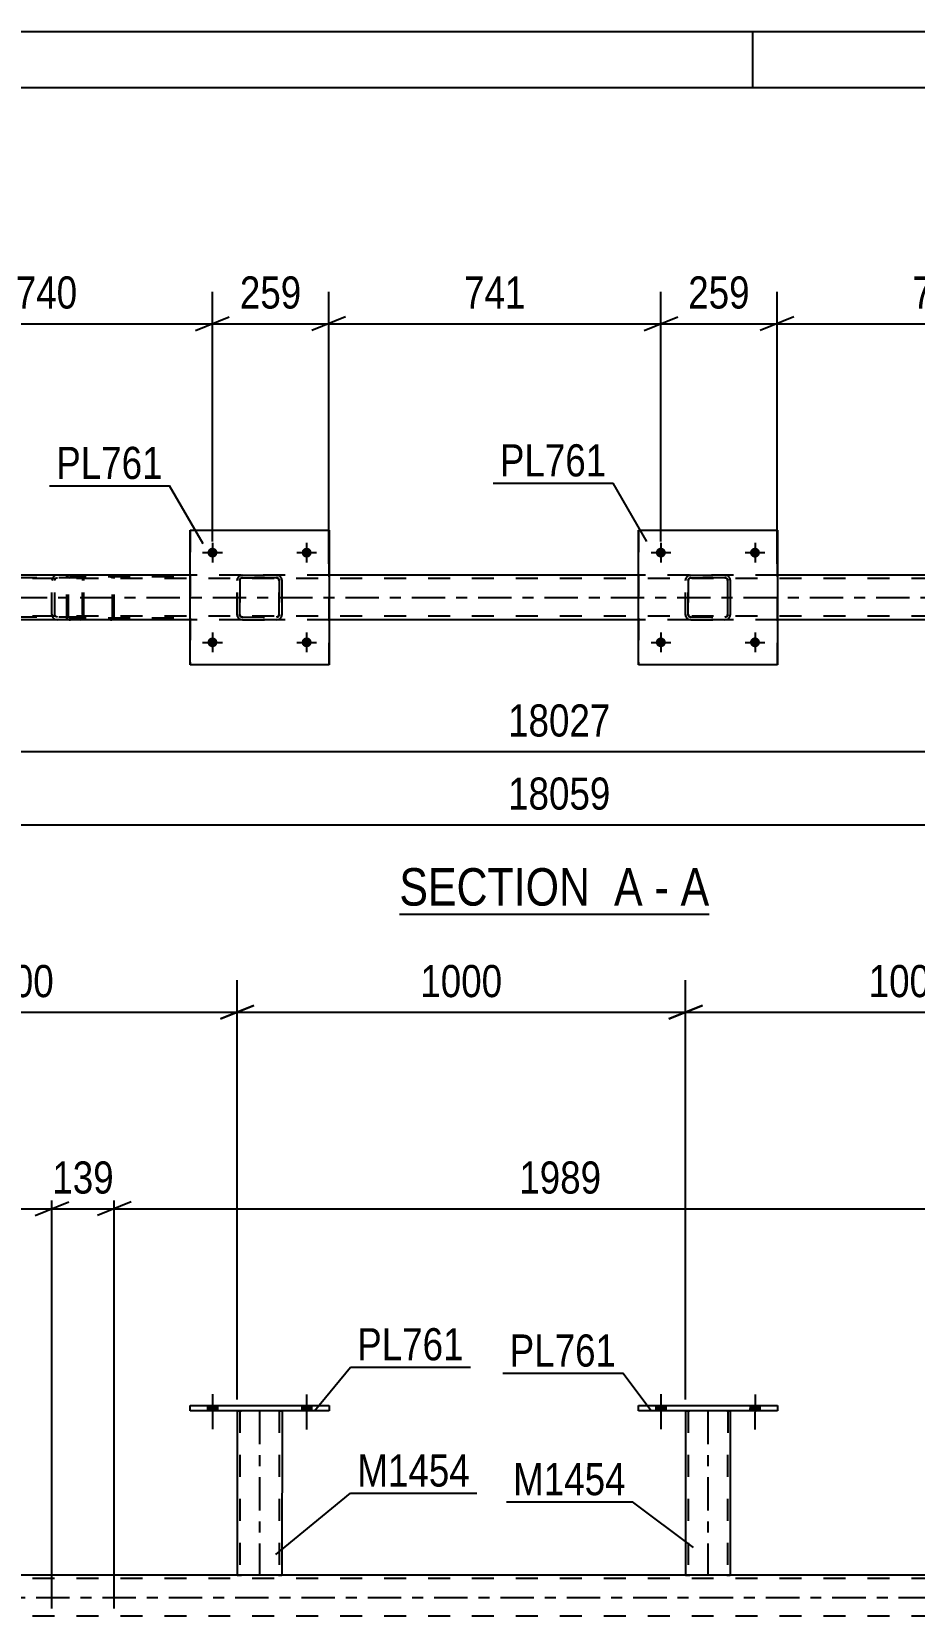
# Model space of a CAD drawing. Header units: millimetres. Extents: x 0 to 841, y 0 to 594.
# Drawn here: x 356.7 to 435.4, y 452.7 to 594 of the extents above; entities that cross this region are included whole.
import ezdxf

# ---------------------------------------------------------------- set-up
doc = ezdxf.new("R2010")
doc.units = ezdxf.units.MM
doc.linetypes.add('DXK_LINE_DOT2', pattern=[3.9198, 1.9599, -1.9599])
doc.linetypes.add('DXK_LINE_DOT3', pattern=[5.9187, 2.979, -0.9799, 0.9799, -0.9799])
doc.styles.add('Arial Narrow', font='ARIALN.TTF', dxfattribs={"height": 0.2})

# ---------------------------------------------------------------- blocks, each defined once
blk = doc.blocks.new('Unknown-814761001-1137')
at = {"color": 5, "linetype": 'Continuous'}
for p, q in [((841, 594), (0, 594)), ((421, 589), (421, 594)), ((836, 589), (5, 589))]:
    blk.add_line(p, q, dxfattribs=at)
blk = doc.blocks.new('Unknown-814761001-11 - 1274')
at = {"color": 6, "linetype": 'Continuous'}
blk.add_line((389.46, 515.31), (417.1, 515.31), dxfattribs=at)
at = {"color": 0, "linetype": 'Continuous'}
for points in [[(407.56, 516.06), (407.56, 519.56), (389.46, 519.56), (389.46, 516.06)], [(411.17, 516.06), (411.17, 519.56), (408.61, 519.56), (408.61, 516.06)], [(413.5, 516.06), (413.5, 519.56), (412.22, 519.56), (412.22, 516.06)], [(417.1, 516.06), (417.1, 519.56), (414.55, 519.56), (414.55, 516.06)]]:
    blk.add_wipeout(points, dxfattribs=at)
at = {"color": 7, "linetype": 'Continuous', "style": 'Arial Narrow'}
for s, p in [('SECTION ', (389.46, 516.06)), ('A', (408.61, 516.06)), ('A', (414.55, 516.06)), ('-', (412.22, 516.06))]:
    blk.add_text(s, height=3.34, dxfattribs=at).set_placement(p)
blk = doc.blocks.new('Part-814761001-1306 - 1274')
at = {"color": 2, "linetype": 'Continuous'}
for p, q in [((370.79, 545.54), (343.19, 545.54)), ((410.79, 545.54), (383.19, 545.54)), ((450.79, 545.54), (423.19, 545.54)), ((370.79, 541.54), (343.19, 541.54)), ((410.79, 541.54), (383.19, 541.54)), ((450.79, 541.54), (423.19, 541.54))]:
    blk.add_line(p, q, dxfattribs=at)
at = {"color": 7, "linetype": 'DXK_LINE_DOT2'}
for p, q in [((383.19, 545.54), (370.79, 545.54)), ((423.19, 545.54), (410.79, 545.54)), ((758.52, 545.22), (82.79, 545.22)), ((758.52, 541.86), (82.79, 541.86)), ((383.19, 541.54), (370.79, 541.54)), ((423.19, 541.54), (410.79, 541.54))]:
    blk.add_line(p, q, dxfattribs=at)
at = {"color": 7, "linetype": 'DXK_LINE_DOT3'}
blk.add_line((82.79, 543.54), (758.52, 543.54), dxfattribs=at)
blk = doc.blocks.new('Part-814761001-1372 - 1274')
at = {"color": 7, "linetype": 'DXK_LINE_DOT2'}
for p, q in [((360.12, 545.54), (359.99, 545.51)), ((369.35, 545.54), (360.12, 545.54)), ((363.82, 545.51), (363.69, 545.54)), ((359.8, 545.34), (359.78, 545.22)), ((359.78, 541.86), (359.78, 545.22)), ((359.95, 545.22), (359.96, 545.28)), ((359.95, 541.86), (359.95, 545.22)), ((359.96, 545.28), (360, 545.33)), ((360, 545.33), (360.05, 545.37)), ((360.05, 545.37), (360.12, 545.38)), ((369.35, 545.38), (360.12, 545.38)), ((363.69, 545.38), (363.76, 545.37)), ((363.76, 545.37), (363.78, 545.35)), ((363.78, 545.35), (363.81, 545.33)), ((363.81, 545.33), (363.85, 545.28)), ((363.85, 545.28), (363.86, 545.22)), ((363.86, 541.86), (363.86, 545.22)), ((364.03, 545.22), (364.01, 545.34)), ((364.03, 541.86), (364.03, 545.22)), ((359.78, 541.86), (359.8, 541.74)), ((359.96, 541.8), (359.95, 541.86)), ((360, 541.74), (359.96, 541.8)), ((359.99, 541.56), (360.12, 541.54)), ((360, 541.74), (360.03, 541.73)), ((360.03, 541.73), (360.05, 541.71)), ((360.05, 541.71), (360.12, 541.7)), ((369.35, 541.7), (360.12, 541.7)), ((369.35, 541.54), (360.12, 541.54)), ((363.76, 541.71), (363.69, 541.7)), ((363.69, 541.54), (363.82, 541.56)), ((363.81, 541.74), (363.76, 541.71)), ((363.85, 541.8), (363.81, 541.74)), ((363.86, 541.86), (363.85, 541.8)), ((364.01, 541.74), (364.03, 541.86))]:
    blk.add_line(p, q, dxfattribs=at)
for centre, start, end in [((360.1, 545.2), 110.7583, 155.68), ((363.71, 545.2), 24.32, 69.2417), ((360.1, 541.87), 204.32, 249.2417), ((363.71, 541.87), 290.7583, 335.68)]:
    blk.add_arc(centre, 0.331, start, end, dxfattribs=at)
blk = doc.blocks.new('Bolt-814761001-1440 - 1274')
at = {"linetype": 'Continuous'}
for points in [[(412.35, 547.54), (412.35, 547.63), (412.38, 547.72), (412.43, 547.8), (412.49, 547.86), (412.57, 547.92), (412.65, 547.96), (412.74, 547.98), (412.83, 547.98), (412.92, 547.96), (413.01, 547.92), (413.08, 547.86), (413.14, 547.8), (413.19, 547.72), (413.22, 547.63), (413.23, 547.54), (413.22, 547.45), (413.19, 547.36), (413.14, 547.28), (413.08, 547.21), (413.01, 547.16), (412.92, 547.12), (412.83, 547.1), (412.74, 547.1), (412.65, 547.12), (412.57, 547.16), (412.49, 547.21), (412.43, 547.28), (412.38, 547.36), (412.35, 547.45)], [(420.75, 547.54), (420.75, 547.63), (420.78, 547.72), (420.83, 547.8), (420.89, 547.86), (420.97, 547.92), (421.05, 547.96), (421.14, 547.98), (421.23, 547.98), (421.32, 547.96), (421.41, 547.92), (421.48, 547.86), (421.54, 547.8), (421.59, 547.72), (421.62, 547.63), (421.63, 547.54), (421.62, 547.45), (421.59, 547.36), (421.54, 547.28), (421.48, 547.21), (421.41, 547.16), (421.32, 547.12), (421.23, 547.1), (421.14, 547.1), (421.05, 547.12), (420.97, 547.16), (420.89, 547.21), (420.83, 547.28), (420.78, 547.36), (420.75, 547.45)]]:
    blk.add_hatch(color=1, dxfattribs=at).paths.add_polyline_path(points)
at = {"color": 1, "linetype": 'Continuous'}
for p, q in [((412.79, 548.42), (412.79, 546.66)), ((421.19, 548.42), (421.19, 546.66)), ((411.91, 547.54), (413.67, 547.54)), ((420.31, 547.54), (422.07, 547.54))]:
    blk.add_line(p, q, dxfattribs=at)
blk = doc.blocks.new('Part-814761001-1378 - 1274')
at = {"color": 7, "linetype": 'DXK_LINE_DOT2'}
for p, q in [((361.05, 545.54), (354.12, 545.54)), ((358.96, 545.54), (358.77, 545.5)), ((359.78, 545.3), (359.78, 545.54)), ((361.16, 545.5), (361.05, 545.54)), ((361.05, 545.3), (354.12, 545.3)), ((358.48, 545.14), (358.46, 545.06)), ((358.46, 542.02), (358.46, 545.06)), ((358.5, 545.24), (358.48, 545.14)), ((358.71, 545.06), (358.73, 545.15)), ((358.71, 542.02), (358.71, 545.06)), ((358.73, 545.15), (358.78, 545.23)), ((358.78, 545.23), (358.87, 545.28)), ((358.87, 545.28), (358.96, 545.3)), ((361.05, 545.3), (361.11, 545.28)), ((361.11, 545.28), (361.15, 545.23)), ((361.15, 545.23), (361.18, 545.15)), ((361.24, 545.4), (361.16, 545.5)), ((361.18, 545.15), (361.19, 545.06)), ((361.19, 542.02), (361.19, 545.06)), ((361.3, 545.24), (361.24, 545.4)), ((361.32, 545.06), (361.3, 545.24)), ((361.32, 542.02), (361.32, 545.06)), ((361.05, 541.78), (354.12, 541.78)), ((361.05, 541.54), (354.12, 541.54)), ((358.46, 542.02), (358.48, 541.93)), ((358.48, 541.93), (358.5, 541.83)), ((358.73, 541.93), (358.71, 542.02)), ((358.78, 541.85), (358.73, 541.93)), ((358.77, 541.57), (358.96, 541.54)), ((358.87, 541.8), (358.78, 541.85)), ((358.96, 541.78), (358.87, 541.8)), ((359.78, 541.54), (359.78, 541.78)), ((361.11, 541.8), (361.05, 541.78)), ((361.05, 541.54), (361.16, 541.57)), ((361.15, 541.85), (361.11, 541.8)), ((361.18, 541.93), (361.15, 541.85)), ((361.16, 541.57), (361.24, 541.68)), ((361.19, 542.02), (361.18, 541.93)), ((361.24, 541.68), (361.26, 541.71)), ((361.26, 541.71), (361.3, 541.83)), ((361.3, 541.83), (361.32, 542.02))]:
    blk.add_line(p, q, dxfattribs=at)
for centre, start, end in [((358.95, 545.04), 111.1941, 156.1506), ((358.95, 542.03), 203.8494, 248.8059)]:
    blk.add_arc(centre, 0.492, start, end, dxfattribs=at)
blk = doc.blocks.new('Bolt-814761001-1449 - 1274')
at = {"linetype": 'Continuous'}
for points in [[(372.35, 539.54), (372.36, 539.63), (372.38, 539.72), (372.43, 539.8), (372.49, 539.86), (372.57, 539.92), (372.65, 539.96), (372.74, 539.98), (372.83, 539.98), (372.92, 539.96), (373.01, 539.92), (373.08, 539.86), (373.14, 539.8), (373.19, 539.72), (373.22, 539.63), (373.23, 539.54), (373.22, 539.45), (373.19, 539.36), (373.14, 539.28), (373.08, 539.21), (373.01, 539.16), (372.92, 539.12), (372.83, 539.1), (372.74, 539.1), (372.65, 539.12), (372.57, 539.16), (372.49, 539.21), (372.43, 539.28), (372.38, 539.36), (372.36, 539.45)], [(380.75, 539.54), (380.76, 539.63), (380.78, 539.72), (380.83, 539.8), (380.89, 539.86), (380.97, 539.92), (381.05, 539.96), (381.14, 539.98), (381.23, 539.98), (381.32, 539.96), (381.41, 539.92), (381.48, 539.86), (381.54, 539.8), (381.59, 539.72), (381.62, 539.63), (381.63, 539.54), (381.62, 539.45), (381.59, 539.36), (381.54, 539.28), (381.48, 539.21), (381.41, 539.16), (381.32, 539.12), (381.23, 539.1), (381.14, 539.1), (381.05, 539.12), (380.97, 539.16), (380.89, 539.21), (380.83, 539.28), (380.78, 539.36), (380.76, 539.45)]]:
    blk.add_hatch(color=1, dxfattribs=at).paths.add_polyline_path(points)
at = {"color": 1, "linetype": 'Continuous'}
for p, q in [((372.79, 540.42), (372.79, 538.66)), ((381.19, 540.42), (381.19, 538.66)), ((371.91, 539.54), (373.67, 539.54)), ((380.31, 539.54), (382.07, 539.54))]:
    blk.add_line(p, q, dxfattribs=at)
blk = doc.blocks.new('Bolt-814761001-1450 - 1274')
at = {"linetype": 'Continuous'}
for points in [[(372.35, 547.54), (372.36, 547.63), (372.38, 547.72), (372.43, 547.8), (372.49, 547.86), (372.57, 547.92), (372.65, 547.96), (372.74, 547.98), (372.83, 547.98), (372.92, 547.96), (373.01, 547.92), (373.08, 547.86), (373.14, 547.8), (373.19, 547.72), (373.22, 547.63), (373.23, 547.54), (373.22, 547.45), (373.19, 547.36), (373.14, 547.28), (373.08, 547.21), (373.01, 547.16), (372.92, 547.12), (372.83, 547.1), (372.74, 547.1), (372.65, 547.12), (372.57, 547.16), (372.49, 547.21), (372.43, 547.28), (372.38, 547.36), (372.36, 547.45)], [(380.75, 547.54), (380.76, 547.63), (380.78, 547.72), (380.83, 547.8), (380.89, 547.86), (380.97, 547.92), (381.05, 547.96), (381.14, 547.98), (381.23, 547.98), (381.32, 547.96), (381.41, 547.92), (381.48, 547.86), (381.54, 547.8), (381.59, 547.72), (381.62, 547.63), (381.63, 547.54), (381.62, 547.45), (381.59, 547.36), (381.54, 547.28), (381.48, 547.21), (381.41, 547.16), (381.32, 547.12), (381.23, 547.1), (381.14, 547.1), (381.05, 547.12), (380.97, 547.16), (380.89, 547.21), (380.83, 547.28), (380.78, 547.36), (380.76, 547.45)]]:
    blk.add_hatch(color=1, dxfattribs=at).paths.add_polyline_path(points)
at = {"color": 1, "linetype": 'Continuous'}
for p, q in [((372.79, 548.42), (372.79, 546.66)), ((381.19, 548.42), (381.19, 546.66)), ((371.91, 547.54), (373.67, 547.54)), ((380.31, 547.54), (382.07, 547.54))]:
    blk.add_line(p, q, dxfattribs=at)
blk = doc.blocks.new('Bolt-814761001-1451 - 1274')
at = {"linetype": 'Continuous'}
for points in [[(412.35, 539.54), (412.35, 539.63), (412.38, 539.72), (412.43, 539.8), (412.49, 539.86), (412.57, 539.92), (412.65, 539.96), (412.74, 539.98), (412.83, 539.98), (412.92, 539.96), (413.01, 539.92), (413.08, 539.86), (413.14, 539.8), (413.19, 539.72), (413.22, 539.63), (413.23, 539.54), (413.22, 539.45), (413.19, 539.36), (413.14, 539.28), (413.08, 539.21), (413.01, 539.16), (412.92, 539.12), (412.83, 539.1), (412.74, 539.1), (412.65, 539.12), (412.57, 539.16), (412.49, 539.21), (412.43, 539.28), (412.38, 539.36), (412.35, 539.45)], [(420.75, 539.54), (420.75, 539.63), (420.78, 539.72), (420.83, 539.8), (420.89, 539.86), (420.97, 539.92), (421.05, 539.96), (421.14, 539.98), (421.23, 539.98), (421.32, 539.96), (421.41, 539.92), (421.48, 539.86), (421.54, 539.8), (421.59, 539.72), (421.62, 539.63), (421.63, 539.54), (421.62, 539.45), (421.59, 539.36), (421.54, 539.28), (421.48, 539.21), (421.41, 539.16), (421.32, 539.12), (421.23, 539.1), (421.14, 539.1), (421.05, 539.12), (420.97, 539.16), (420.89, 539.21), (420.83, 539.28), (420.78, 539.36), (420.75, 539.45)]]:
    blk.add_hatch(color=1, dxfattribs=at).paths.add_polyline_path(points)
at = {"color": 1, "linetype": 'Continuous'}
for p, q in [((412.79, 540.42), (412.79, 538.66)), ((421.19, 540.42), (421.19, 538.66)), ((411.91, 539.54), (413.67, 539.54)), ((420.31, 539.54), (422.07, 539.54))]:
    blk.add_line(p, q, dxfattribs=at)
blk = doc.blocks.new('Part-814761001-1502 - 1274')
at = {"color": 2, "linetype": 'Continuous'}
for p, q in [((410.79, 537.54), (410.79, 549.54)), ((410.79, 549.54), (410.79, 549.54)), ((410.79, 549.54), (423.19, 549.54)), ((423.19, 549.54), (423.19, 537.54)), ((410.79, 537.54), (410.79, 537.54)), ((423.19, 537.54), (410.79, 537.54))]:
    blk.add_line(p, q, dxfattribs=at)
at = {"color": 7, "linetype": 'DXK_LINE_DOT2'}
for p, q in [((410.79, 549.54), (410.79, 537.54)), ((410.79, 549.54), (410.79, 549.54)), ((423.18, 537.54), (423.18, 549.54)), ((410.79, 537.54), (410.79, 537.54))]:
    blk.add_line(p, q, dxfattribs=at)
blk = doc.blocks.new('Part-814761001-1503 - 1274')
at = {"color": 7, "linetype": 'DXK_LINE_DOT2'}
for p, q in [((415.28, 545.5), (415.46, 545.54)), ((415.47, 545.54), (415.28, 545.5)), ((415.47, 545.54), (415.46, 545.54)), ((415.46, 545.54), (418.5, 545.54)), ((415.47, 545.54), (418.51, 545.54)), ((418.5, 545.54), (418.51, 545.54)), ((418.5, 545.54), (418.68, 545.5)), ((418.69, 545.5), (418.51, 545.54)), ((414.98, 545.06), (415.02, 545.24)), ((414.98, 545.06), (414.99, 545.06)), ((414.98, 542.02), (414.98, 545.06)), ((415.02, 545.24), (414.99, 545.06)), ((414.99, 542.02), (414.99, 545.06)), ((415.24, 545.15), (415.22, 545.06)), ((415.23, 545.06), (415.22, 545.06)), ((415.22, 545.06), (415.22, 542.02)), ((415.23, 545.06), (415.24, 545.15)), ((415.23, 542.02), (415.23, 545.06)), ((415.24, 545.15), (415.3, 545.23)), ((415.29, 545.23), (415.24, 545.15)), ((415.37, 545.28), (415.29, 545.23)), ((415.3, 545.23), (415.37, 545.28)), ((415.37, 545.28), (415.47, 545.3)), ((415.46, 545.3), (415.37, 545.28)), ((415.46, 545.3), (415.47, 545.3)), ((418.5, 545.3), (415.46, 545.3)), ((415.47, 545.3), (418.51, 545.3)), ((418.51, 545.3), (418.5, 545.3)), ((418.59, 545.28), (418.5, 545.3)), ((418.51, 545.3), (418.6, 545.28)), ((418.59, 545.28), (418.6, 545.28)), ((418.67, 545.23), (418.59, 545.28)), ((418.6, 545.28), (418.67, 545.23)), ((418.67, 545.23), (418.73, 545.15)), ((418.72, 545.15), (418.67, 545.23)), ((418.74, 545.06), (418.72, 545.15)), ((418.73, 545.15), (418.75, 545.06)), ((418.75, 545.06), (418.74, 545.06)), ((418.74, 545.06), (418.74, 542.02)), ((418.75, 542.02), (418.75, 545.06)), ((418.94, 545.24), (418.98, 545.06)), ((418.99, 545.06), (418.95, 545.24)), ((418.99, 545.06), (418.98, 545.06)), ((418.98, 545.06), (418.98, 542.02)), ((418.99, 542.02), (418.99, 545.06)), ((414.99, 542.02), (414.98, 542.02)), ((415.02, 541.83), (414.98, 542.02)), ((414.99, 542.02), (415.02, 541.83)), ((415.22, 542.02), (415.23, 542.02)), ((415.22, 542.02), (415.24, 541.93)), ((415.24, 541.93), (415.23, 542.02)), ((415.3, 541.85), (415.24, 541.93)), ((415.24, 541.93), (415.29, 541.85)), ((415.28, 541.57), (415.28, 541.57)), ((415.46, 541.54), (415.28, 541.57)), ((415.28, 541.57), (415.47, 541.54)), ((415.29, 541.85), (415.37, 541.8)), ((415.37, 541.8), (415.3, 541.85)), ((415.47, 541.78), (415.37, 541.8)), ((415.37, 541.8), (415.46, 541.78)), ((415.47, 541.78), (415.46, 541.78)), ((415.46, 541.78), (418.5, 541.78)), ((415.47, 541.54), (415.46, 541.54)), ((415.46, 541.54), (418.5, 541.54)), ((415.47, 541.78), (418.51, 541.78)), ((415.47, 541.54), (418.51, 541.54)), ((418.5, 541.78), (418.59, 541.8)), ((418.5, 541.78), (418.51, 541.78)), ((418.68, 541.57), (418.5, 541.54)), ((418.5, 541.54), (418.51, 541.54)), ((418.6, 541.8), (418.51, 541.78)), ((418.51, 541.54), (418.69, 541.57)), ((418.59, 541.8), (418.67, 541.85)), ((418.67, 541.85), (418.6, 541.8)), ((418.73, 541.93), (418.67, 541.85)), ((418.67, 541.85), (418.72, 541.93)), ((418.72, 541.93), (418.74, 542.02)), ((418.75, 542.02), (418.73, 541.93)), ((418.74, 542.02), (418.75, 542.02)), ((418.98, 542.02), (418.94, 541.83)), ((418.95, 541.83), (418.99, 542.02)), ((418.98, 542.02), (418.99, 542.02))]:
    blk.add_line(p, q, dxfattribs=at)
at = {"color": 7, "linetype": 'DXK_LINE_DOT3'}
blk.add_line((416.99, 543.54), (416.98, 543.54), dxfattribs=at)
at = {"color": 7, "linetype": 'DXK_LINE_DOT2'}
for centre, start, end in [((415.46, 545.06), 112.5, 157.5), ((415.47, 545.06), 112.5, 157.5), ((418.5, 545.06), 22.5, 67.5), ((418.51, 545.06), 22.5, 67.5), ((415.46, 542.02), 202.5, 247.5), ((415.47, 542.02), 202.5, 247.5), ((418.5, 542.02), 292.5, 337.5), ((418.51, 542.02), 292.5, 337.5)]:
    blk.add_arc(centre, 0.48, start, end, dxfattribs=at)
blk = doc.blocks.new('Part-814761001-1508 - 1274')
at = {"color": 2, "linetype": 'Continuous'}
for p, q in [((370.79, 537.54), (370.79, 549.54)), ((370.79, 549.54), (370.79, 549.54)), ((370.79, 549.54), (383.19, 549.54)), ((383.19, 549.54), (383.19, 537.54)), ((370.79, 537.54), (370.79, 537.54)), ((383.19, 537.54), (370.79, 537.54))]:
    blk.add_line(p, q, dxfattribs=at)
at = {"color": 7, "linetype": 'DXK_LINE_DOT2'}
for p, q in [((370.79, 549.54), (370.79, 537.54)), ((370.79, 549.54), (370.79, 549.54)), ((383.19, 537.54), (383.19, 549.54)), ((370.79, 537.54), (370.79, 537.54))]:
    blk.add_line(p, q, dxfattribs=at)
blk = doc.blocks.new('Part-814761001-1509 - 1274')
at = {"color": 7, "linetype": 'DXK_LINE_DOT2'}
for p, q in [((375.28, 545.5), (375.46, 545.54)), ((375.47, 545.54), (375.28, 545.5)), ((375.47, 545.54), (375.46, 545.54)), ((375.46, 545.54), (378.5, 545.54)), ((375.47, 545.54), (378.51, 545.54)), ((378.5, 545.54), (378.51, 545.54)), ((378.5, 545.54), (378.68, 545.5)), ((378.69, 545.5), (378.51, 545.54)), ((374.98, 545.06), (375.02, 545.24)), ((374.98, 545.06), (374.99, 545.06)), ((374.98, 542.02), (374.98, 545.06)), ((375.02, 545.24), (374.99, 545.06)), ((374.99, 542.02), (374.99, 545.06)), ((375.24, 545.15), (375.22, 545.06)), ((375.23, 545.06), (375.22, 545.06)), ((375.22, 545.06), (375.22, 542.02)), ((375.23, 545.06), (375.24, 545.15)), ((375.23, 542.02), (375.23, 545.06)), ((375.24, 545.15), (375.3, 545.23)), ((375.29, 545.23), (375.24, 545.15)), ((375.37, 545.28), (375.29, 545.23)), ((375.3, 545.23), (375.37, 545.28)), ((375.37, 545.28), (375.47, 545.3)), ((375.46, 545.3), (375.37, 545.28)), ((375.46, 545.3), (375.47, 545.3)), ((378.5, 545.3), (375.46, 545.3)), ((375.47, 545.3), (378.51, 545.3)), ((378.51, 545.3), (378.5, 545.3)), ((378.59, 545.28), (378.5, 545.3)), ((378.51, 545.3), (378.6, 545.28)), ((378.59, 545.28), (378.6, 545.28)), ((378.67, 545.23), (378.59, 545.28)), ((378.6, 545.28), (378.67, 545.23)), ((378.67, 545.23), (378.73, 545.15)), ((378.72, 545.15), (378.67, 545.23)), ((378.74, 545.06), (378.72, 545.15)), ((378.73, 545.15), (378.75, 545.06)), ((378.75, 545.06), (378.74, 545.06)), ((378.74, 545.06), (378.74, 542.02)), ((378.75, 542.02), (378.75, 545.06)), ((378.94, 545.24), (378.98, 545.06)), ((378.99, 545.06), (378.95, 545.24)), ((378.99, 545.06), (378.98, 545.06)), ((378.98, 545.06), (378.98, 542.02)), ((378.99, 542.02), (378.99, 545.06)), ((374.99, 542.02), (374.98, 542.02)), ((375.02, 541.83), (374.98, 542.02)), ((374.99, 542.02), (375.02, 541.83)), ((375.22, 542.02), (375.23, 542.02)), ((375.22, 542.02), (375.24, 541.93)), ((375.24, 541.93), (375.23, 542.02)), ((375.3, 541.85), (375.24, 541.93)), ((375.24, 541.93), (375.29, 541.85)), ((375.28, 541.57), (375.28, 541.57)), ((375.46, 541.54), (375.28, 541.57)), ((375.28, 541.57), (375.47, 541.54)), ((375.29, 541.85), (375.37, 541.8)), ((375.37, 541.8), (375.3, 541.85)), ((375.47, 541.78), (375.37, 541.8)), ((375.37, 541.8), (375.46, 541.78)), ((375.47, 541.78), (375.46, 541.78)), ((375.46, 541.78), (378.5, 541.78)), ((375.47, 541.54), (375.46, 541.54)), ((375.46, 541.54), (378.5, 541.54)), ((375.47, 541.78), (378.51, 541.78)), ((375.47, 541.54), (378.51, 541.54)), ((378.5, 541.78), (378.59, 541.8)), ((378.5, 541.78), (378.51, 541.78)), ((378.68, 541.57), (378.5, 541.54)), ((378.5, 541.54), (378.51, 541.54)), ((378.6, 541.8), (378.51, 541.78)), ((378.51, 541.54), (378.69, 541.57)), ((378.59, 541.8), (378.67, 541.85)), ((378.67, 541.85), (378.6, 541.8)), ((378.73, 541.93), (378.67, 541.85)), ((378.67, 541.85), (378.72, 541.93)), ((378.72, 541.93), (378.74, 542.02)), ((378.75, 542.02), (378.73, 541.93)), ((378.74, 542.02), (378.75, 542.02)), ((378.98, 542.02), (378.94, 541.83)), ((378.95, 541.83), (378.99, 542.02)), ((378.98, 542.02), (378.99, 542.02))]:
    blk.add_line(p, q, dxfattribs=at)
at = {"color": 7, "linetype": 'DXK_LINE_DOT3'}
blk.add_line((376.99, 543.54), (376.98, 543.54), dxfattribs=at)
at = {"color": 7, "linetype": 'DXK_LINE_DOT2'}
for centre, start, end in [((375.46, 545.06), 112.5, 157.5), ((375.47, 545.06), 112.5, 157.5), ((378.5, 545.06), 22.5, 67.5), ((378.51, 545.06), 22.5, 67.5), ((375.46, 542.02), 202.5, 247.5), ((375.47, 542.02), 202.5, 247.5), ((378.5, 542.02), 292.5, 337.5), ((378.51, 542.02), 292.5, 337.5)]:
    blk.add_arc(centre, 0.48, start, end, dxfattribs=at)
blk = doc.blocks.new('Bolt-814761001-3123 - 3038')
at = {"linetype": 'Continuous'}
for points in [[(412.34, 471), (413.22, 471), (413.23, 471.48), (412.35, 471.48)], [(420.74, 470.99), (421.62, 470.99), (421.63, 471.47), (420.75, 471.47)]]:
    blk.add_hatch(color=1, dxfattribs=at).paths.add_polyline_path(points)
at = {"color": 1, "linetype": 'Continuous'}
for p, q in [((412.79, 472.48), (412.78, 469.36)), ((421.19, 472.47), (421.18, 469.35)), ((412.35, 471.48), (412.34, 471)), ((413.23, 471.48), (413.22, 471)), ((420.75, 471.47), (420.74, 470.99)), ((421.63, 471.47), (421.62, 470.99))]:
    blk.add_line(p, q, dxfattribs=at)
blk = doc.blocks.new('Bolt-814761001-3044 - 3038')
at = {"linetype": 'Continuous'}
for points in [[(372.35, 471), (373.23, 471), (373.23, 471.48), (372.35, 471.48)], [(380.75, 470.99), (381.63, 470.99), (381.63, 471.47), (380.75, 471.47)]]:
    blk.add_hatch(color=1, dxfattribs=at).paths.add_polyline_path(points)
at = {"color": 1, "linetype": 'Continuous'}
for p, q in [((372.79, 472.48), (372.78, 469.36)), ((381.19, 472.47), (381.18, 469.35)), ((372.35, 471.48), (372.35, 471)), ((373.23, 471.48), (373.23, 471)), ((380.75, 471.47), (380.75, 470.99)), ((381.63, 471.47), (381.63, 470.99))]:
    blk.add_line(p, q, dxfattribs=at)
blk = doc.blocks.new('Bolt-814761001-3128 - 3038')
at = {"linetype": 'Continuous'}
for points in [[(372.35, 471), (373.23, 471), (373.23, 471.48), (372.35, 471.48)], [(380.75, 470.99), (381.63, 470.99), (381.63, 471.47), (380.75, 471.47)]]:
    blk.add_hatch(color=1, dxfattribs=at).paths.add_polyline_path(points)
at = {"color": 1, "linetype": 'Continuous'}
for p, q in [((372.79, 472.48), (372.78, 469.36)), ((381.19, 472.47), (381.18, 469.35)), ((372.35, 471.48), (372.35, 471)), ((373.23, 471.48), (373.23, 471)), ((380.75, 471.47), (380.75, 470.99)), ((381.63, 471.47), (381.63, 470.99))]:
    blk.add_line(p, q, dxfattribs=at)
blk = doc.blocks.new('Bolt-814761001-3124 - 3038')
at = {"linetype": 'Continuous'}
for points in [[(412.34, 471), (413.22, 471), (413.23, 471.48), (412.35, 471.48)], [(420.74, 470.99), (421.62, 470.99), (421.63, 471.47), (420.75, 471.47)]]:
    blk.add_hatch(color=1, dxfattribs=at).paths.add_polyline_path(points)
at = {"color": 1, "linetype": 'Continuous'}
for p, q in [((412.79, 472.48), (412.78, 469.36)), ((421.19, 472.47), (421.18, 469.35)), ((412.35, 471.48), (412.34, 471)), ((413.23, 471.48), (413.22, 471)), ((420.75, 471.47), (420.74, 470.99)), ((421.63, 471.47), (421.62, 470.99))]:
    blk.add_line(p, q, dxfattribs=at)
blk = doc.blocks.new('Part-814761001-3207 - 3038')
at = {"color": 7, "linetype": 'DXK_LINE_DOT2'}
for p, q in [((758.52, 456.04), (37.45, 456.04)), ((378.98, 456.36), (374.98, 456.36)), ((418.98, 456.36), (414.98, 456.36)), ((758.52, 452.68), (37.45, 452.68))]:
    blk.add_line(p, q, dxfattribs=at)
at = {"color": 2, "linetype": 'Continuous'}
for p, q in [((374.98, 456.36), (338.98, 456.36)), ((414.98, 456.36), (378.98, 456.36)), ((454.98, 456.36), (418.98, 456.36))]:
    blk.add_line(p, q, dxfattribs=at)
at = {"color": 7, "linetype": 'DXK_LINE_DOT3'}
blk.add_line((37.45, 454.36), (758.52, 454.36), dxfattribs=at)
blk = doc.blocks.new('Part-814761001-3410 - 3038')
at = {"color": 2, "linetype": 'Continuous'}
for p, q in [((374.99, 471), (374.98, 456.36)), ((378.99, 471), (378.98, 456.36)), ((375.02, 456.36), (374.98, 456.36)), ((375.12, 456.36), (375.02, 456.36)), ((375.28, 456.36), (375.12, 456.36)), ((378.68, 456.36), (375.28, 456.36)), ((378.84, 456.36), (378.68, 456.36)), ((378.94, 456.36), (378.84, 456.36)), ((378.98, 456.36), (378.94, 456.36))]:
    blk.add_line(p, q, dxfattribs=at)
at = {"color": 7, "linetype": 'DXK_LINE_DOT2'}
for p, q in [((374.99, 471), (374.99, 471)), ((374.99, 471), (374.99, 471)), ((374.99, 471), (374.99, 471)), ((375.02, 471), (374.99, 471)), ((374.99, 471), (375.02, 471)), ((375.13, 471), (375.02, 471)), ((375.02, 471), (375.13, 471)), ((375.28, 471), (375.13, 471)), ((375.13, 471), (375.28, 471)), ((375.23, 471), (375.22, 456.36)), ((375.23, 471), (375.23, 471)), ((375.24, 471), (375.23, 471)), ((375.23, 471), (375.24, 471)), ((375.3, 471), (375.24, 471)), ((375.24, 471), (375.3, 471)), ((378.69, 471), (375.28, 471)), ((378.69, 471), (375.28, 471)), ((378.6, 471), (375.3, 471)), ((375.3, 471), (375.37, 471)), ((378.67, 471), (375.37, 471)), ((378.67, 471), (378.6, 471)), ((378.73, 471), (378.67, 471)), ((378.67, 471), (378.73, 471)), ((378.69, 471), (378.84, 471)), ((378.84, 471), (378.69, 471)), ((378.75, 471), (378.73, 471)), ((378.73, 471), (378.75, 471)), ((378.75, 471), (378.74, 456.36)), ((378.75, 471), (378.75, 471)), ((378.84, 471), (378.95, 471)), ((378.95, 471), (378.84, 471)), ((378.95, 471), (378.99, 471)), ((378.99, 471), (378.95, 471)), ((378.99, 471), (378.99, 471)), ((378.99, 471), (378.99, 471)), ((378.99, 471), (378.99, 471)), ((374.98, 456.36), (375.02, 456.36)), ((375.02, 456.36), (375.12, 456.36)), ((375.12, 456.36), (375.28, 456.36)), ((375.24, 456.36), (375.22, 456.36)), ((375.22, 456.36), (375.24, 456.36)), ((375.29, 456.36), (375.24, 456.36)), ((375.24, 456.36), (375.28, 456.36)), ((378.68, 456.36), (375.28, 456.36)), ((375.28, 456.36), (375.29, 456.36)), ((378.59, 456.36), (375.29, 456.36)), ((375.29, 456.36), (375.37, 456.36)), ((378.67, 456.36), (375.37, 456.36)), ((378.67, 456.36), (378.59, 456.36)), ((378.72, 456.36), (378.67, 456.36)), ((378.67, 456.36), (378.72, 456.36)), ((378.68, 456.36), (378.84, 456.36)), ((378.74, 456.36), (378.72, 456.36)), ((378.72, 456.36), (378.74, 456.36)), ((378.84, 456.36), (378.94, 456.36)), ((378.94, 456.36), (378.98, 456.36))]:
    blk.add_line(p, q, dxfattribs=at)
at = {"color": 7, "linetype": 'DXK_LINE_DOT3'}
blk.add_line((376.99, 471), (376.98, 456.36), dxfattribs=at)
blk = doc.blocks.new('Part-814761001-3415 - 3038')
at = {"color": 2, "linetype": 'Continuous'}
for p, q in [((370.79, 471), (370.79, 471.48)), ((370.79, 471.48), (383.19, 471.47)), ((383.19, 470.99), (370.79, 471)), ((383.19, 471.47), (383.19, 470.99))]:
    blk.add_line(p, q, dxfattribs=at)
blk = doc.blocks.new('Part-814761001-3420 - 3038')
at = {"color": 2, "linetype": 'Continuous'}
for p, q in [((414.98, 471), (414.98, 456.36)), ((418.98, 471), (418.98, 456.36)), ((415.02, 456.36), (414.98, 456.36)), ((415.12, 456.36), (415.02, 456.36)), ((415.28, 456.36), (415.12, 456.36)), ((418.68, 456.36), (415.28, 456.36)), ((418.84, 456.36), (418.68, 456.36)), ((418.94, 456.36), (418.84, 456.36)), ((418.98, 456.36), (418.94, 456.36))]:
    blk.add_line(p, q, dxfattribs=at)
at = {"color": 7, "linetype": 'DXK_LINE_DOT2'}
for p, q in [((414.98, 471), (414.98, 471)), ((414.98, 471), (414.98, 471)), ((414.98, 471), (414.98, 471)), ((415.02, 471), (414.98, 471)), ((414.98, 471), (415.02, 471)), ((415.13, 471), (415.02, 471)), ((415.02, 471), (415.13, 471)), ((415.28, 471), (415.13, 471)), ((415.13, 471), (415.28, 471)), ((415.23, 471), (415.22, 456.36)), ((415.23, 471), (415.23, 471)), ((415.24, 471), (415.23, 471)), ((415.23, 471), (415.24, 471)), ((415.3, 471), (415.24, 471)), ((415.24, 471), (415.3, 471)), ((418.69, 471), (415.28, 471)), ((418.69, 471), (415.28, 471)), ((418.6, 471), (415.3, 471)), ((415.3, 471), (415.37, 471)), ((418.67, 471), (415.37, 471)), ((418.67, 471), (418.6, 471)), ((418.73, 471), (418.67, 471)), ((418.67, 471), (418.73, 471)), ((418.69, 471), (418.84, 471)), ((418.84, 471), (418.69, 471)), ((418.75, 471), (418.73, 471)), ((418.73, 471), (418.75, 471)), ((418.75, 471), (418.74, 456.36)), ((418.75, 471), (418.75, 471)), ((418.84, 471), (418.95, 471)), ((418.95, 471), (418.84, 471)), ((418.95, 471), (418.98, 471)), ((418.98, 471), (418.95, 471)), ((418.98, 471), (418.98, 471)), ((418.98, 471), (418.98, 471)), ((418.98, 471), (418.98, 471)), ((414.98, 456.36), (415.02, 456.36)), ((415.02, 456.36), (415.12, 456.36)), ((415.12, 456.36), (415.28, 456.36)), ((415.24, 456.36), (415.22, 456.36)), ((415.22, 456.36), (415.24, 456.36)), ((415.29, 456.36), (415.24, 456.36)), ((415.24, 456.36), (415.28, 456.36)), ((418.68, 456.36), (415.28, 456.36)), ((415.28, 456.36), (415.29, 456.36)), ((418.59, 456.36), (415.29, 456.36)), ((415.29, 456.36), (415.37, 456.36)), ((418.67, 456.36), (415.37, 456.36)), ((418.67, 456.36), (418.59, 456.36)), ((418.72, 456.36), (418.67, 456.36)), ((418.67, 456.36), (418.72, 456.36)), ((418.68, 456.36), (418.84, 456.36)), ((418.74, 456.36), (418.72, 456.36)), ((418.72, 456.36), (418.74, 456.36)), ((418.84, 456.36), (418.94, 456.36)), ((418.94, 456.36), (418.98, 456.36))]:
    blk.add_line(p, q, dxfattribs=at)
at = {"color": 7, "linetype": 'DXK_LINE_DOT3'}
blk.add_line((416.99, 471), (416.98, 456.36), dxfattribs=at)
blk = doc.blocks.new('Part-814761001-3447 - 3038')
at = {"color": 2, "linetype": 'Continuous'}
for p, q in [((410.79, 471), (410.79, 471.48)), ((410.79, 471.48), (423.19, 471.47)), ((423.18, 470.99), (410.79, 471)), ((423.19, 471.47), (423.18, 470.99))]:
    blk.add_line(p, q, dxfattribs=at)
blk = doc.blocks.new('StraightDimension-814761001-1662 - 1274')
at = {"color": 7, "linetype": 'Continuous'}
blk.add_line((48.95, 529.79), (758.52, 529.79), dxfattribs=at)
at = {"color": 0}
blk.add_wipeout([(408.91, 530.54), (408.91, 534.74), (398.56, 534.74), (398.56, 530.54)], dxfattribs=at)
at = {"color": 3, "style": 'Arial Narrow'}
blk.add_text('18027', height=2.863, dxfattribs=at).set_placement((399.16, 531.14))
blk = doc.blocks.new('StraightDimension-814761001-1812 - 1274')
at = {"color": 7, "linetype": 'Continuous'}
for p, q in [((343.19, 548.54), (343.19, 570.81)), ((372.78, 548.54), (372.78, 570.81)), ((344.69, 568.56), (341.69, 567.36)), ((371.28, 567.36), (374.28, 568.56)), ((343.19, 567.96), (372.78, 567.96))]:
    blk.add_line(p, q, dxfattribs=at)
at = {"color": 0}
blk.add_wipeout([(361.33, 568.71), (361.33, 572.91), (354.64, 572.91), (354.64, 568.71)], dxfattribs=at)
at = {"color": 3, "style": 'Arial Narrow'}
blk.add_text('740', height=2.863, dxfattribs=at).set_placement((355.24, 569.31))
blk = doc.blocks.new('StraightDimension-814761001-1683 - 1274')
at = {"color": 7, "linetype": 'Continuous'}
blk.add_line((48.31, 523.27), (759.16, 523.27), dxfattribs=at)
at = {"color": 0}
blk.add_wipeout([(408.91, 524.02), (408.91, 528.22), (398.56, 528.22), (398.56, 524.02)], dxfattribs=at)
at = {"color": 3, "style": 'Arial Narrow'}
blk.add_text('18059', height=2.863, dxfattribs=at).set_placement((399.16, 524.62))
blk = doc.blocks.new('StraightDimension-814761001-1694 - 1274')
at = {"color": 7, "linetype": 'Continuous'}
for p, q in [((423.16, 546.54), (423.16, 570.81)), ((452.79, 548.54), (452.79, 570.81)), ((424.66, 568.56), (421.66, 567.36)), ((451.29, 567.36), (454.29, 568.56)), ((423.16, 567.96), (452.79, 567.96))]:
    blk.add_line(p, q, dxfattribs=at)
at = {"color": 0}
blk.add_wipeout([(441.31, 568.71), (441.31, 572.91), (434.63, 572.91), (434.63, 568.71)], dxfattribs=at)
at = {"color": 3, "style": 'Arial Narrow'}
blk.add_text('741', height=2.863, dxfattribs=at).set_placement((435.23, 569.31))
blk = doc.blocks.new('StraightDimension-814761001-1803 - 1274')
at = {"color": 7, "linetype": 'Continuous'}
for p, q in [((412.79, 548.54), (412.79, 570.81)), ((423.16, 546.54), (423.16, 570.81)), ((411.29, 567.36), (414.29, 568.56)), ((424.66, 568.56), (421.66, 567.36)), ((412.79, 567.96), (423.16, 567.96))]:
    blk.add_line(p, q, dxfattribs=at)
at = {"color": 0}
blk.add_wipeout([(421.31, 568.71), (421.31, 572.91), (414.63, 572.91), (414.63, 568.71)], dxfattribs=at)
at = {"color": 3, "style": 'Arial Narrow'}
blk.add_text('259', height=2.863, dxfattribs=at).set_placement((415.23, 569.31))
blk = doc.blocks.new('StraightDimension-814761001-1806 - 1274')
at = {"color": 7, "linetype": 'Continuous'}
for p, q in [((383.16, 546.54), (383.16, 570.81)), ((412.79, 548.54), (412.79, 570.81)), ((384.66, 568.56), (381.66, 567.36)), ((411.29, 567.36), (414.29, 568.56)), ((383.16, 567.96), (412.79, 567.96))]:
    blk.add_line(p, q, dxfattribs=at)
at = {"color": 0}
blk.add_wipeout([(401.31, 568.71), (401.31, 572.91), (394.63, 572.91), (394.63, 568.71)], dxfattribs=at)
at = {"color": 3, "style": 'Arial Narrow'}
blk.add_text('741', height=2.863, dxfattribs=at).set_placement((395.23, 569.31))
blk = doc.blocks.new('StraightDimension-814761001-1809 - 1274')
at = {"color": 7, "linetype": 'Continuous'}
for p, q in [((372.78, 548.54), (372.78, 570.81)), ((383.16, 546.54), (383.16, 570.81)), ((371.28, 567.36), (374.28, 568.56)), ((384.66, 568.56), (381.66, 567.36)), ((372.78, 567.96), (383.16, 567.96))]:
    blk.add_line(p, q, dxfattribs=at)
at = {"color": 0}
blk.add_wipeout([(381.31, 568.71), (381.31, 572.91), (374.63, 572.91), (374.63, 568.71)], dxfattribs=at)
at = {"color": 3, "style": 'Arial Narrow'}
blk.add_text('259', height=2.863, dxfattribs=at).set_placement((375.23, 569.31))
blk = doc.blocks.new('StraightDimension-814761001-4692 - 3038')
at = {"color": 7, "linetype": 'Continuous'}
for p, q in [((374.99, 472), (374.99, 509.4)), ((414.99, 472), (414.99, 509.4)), ((376.49, 507.15), (373.49, 505.95)), ((374.99, 506.55), (414.99, 506.55)), ((413.49, 505.95), (416.49, 507.15))]:
    blk.add_line(p, q, dxfattribs=at)
at = {"color": 0}
blk.add_wipeout([(399.24, 507.3), (399.24, 511.5), (390.73, 511.5), (390.73, 507.3)], dxfattribs=at)
at = {"color": 3, "style": 'Arial Narrow'}
blk.add_text('1000', height=2.863, dxfattribs=at).set_placement((391.33, 507.9))
blk = doc.blocks.new('StraightDimension-814761001-4682 - 3038')
at = {"color": 7, "linetype": 'Continuous'}
for p, q in [((334.99, 472), (334.99, 509.4)), ((374.99, 472), (374.99, 509.4)), ((336.49, 507.15), (333.49, 505.95)), ((334.99, 506.55), (374.99, 506.55)), ((373.49, 505.95), (376.49, 507.15))]:
    blk.add_line(p, q, dxfattribs=at)
at = {"color": 0}
blk.add_wipeout([(359.24, 507.3), (359.24, 511.5), (350.73, 511.5), (350.73, 507.3)], dxfattribs=at)
at = {"color": 3, "style": 'Arial Narrow'}
blk.add_text('1000', height=2.863, dxfattribs=at).set_placement((351.33, 507.9))
blk = doc.blocks.new('StraightDimension-814761001-9242 - 3038')
at = {"color": 7, "linetype": 'Continuous'}
for p, q in [((278.9, 453.36), (278.9, 491.88)), ((358.46, 453.36), (358.46, 491.88)), ((280.4, 489.63), (277.4, 488.43)), ((278.9, 489.03), (358.46, 489.03)), ((356.96, 488.43), (359.96, 489.63))]:
    blk.add_line(p, q, dxfattribs=at)
at = {"color": 0}
blk.add_wipeout([(322.94, 489.78), (322.94, 493.98), (314.42, 493.98), (314.42, 489.78)], dxfattribs=at)
at = {"color": 3, "style": 'Arial Narrow'}
blk.add_text('1989', height=2.863, dxfattribs=at).set_placement((315.02, 490.38))
blk = doc.blocks.new('StraightDimension-814761001-4702 - 3038')
at = {"color": 7, "linetype": 'Continuous'}
for p, q in [((414.99, 472), (414.99, 509.4)), ((454.99, 472), (454.99, 509.4)), ((416.49, 507.15), (413.49, 505.95)), ((414.99, 506.55), (454.99, 506.55)), ((453.49, 505.95), (456.49, 507.15))]:
    blk.add_line(p, q, dxfattribs=at)
at = {"color": 0}
blk.add_wipeout([(439.24, 507.3), (439.24, 511.5), (430.73, 511.5), (430.73, 507.3)], dxfattribs=at)
at = {"color": 3, "style": 'Arial Narrow'}
blk.add_text('1000', height=2.863, dxfattribs=at).set_placement((431.33, 507.9))
blk = doc.blocks.new('StraightDimension-814761001-9240 - 3038')
at = {"color": 7, "linetype": 'Continuous'}
for p, q in [((364.03, 453.36), (364.03, 491.88)), ((443.59, 453.36), (443.59, 491.88)), ((365.53, 489.63), (362.53, 488.43)), ((364.03, 489.03), (443.59, 489.03)), ((442.09, 488.43), (445.09, 489.63))]:
    blk.add_line(p, q, dxfattribs=at)
at = {"color": 0}
blk.add_wipeout([(408.07, 489.78), (408.07, 493.98), (399.56, 493.98), (399.56, 489.78)], dxfattribs=at)
at = {"color": 3, "style": 'Arial Narrow'}
blk.add_text('1989', height=2.863, dxfattribs=at).set_placement((400.16, 490.38))
blk = doc.blocks.new('StraightDimension-814761001-9241 - 3038')
at = {"color": 7, "linetype": 'Continuous'}
for p, q in [((358.46, 453.36), (358.46, 491.88)), ((364.03, 453.36), (364.03, 491.88)), ((356.96, 488.43), (359.96, 489.63)), ((358.46, 489.03), (364.03, 489.03)), ((365.53, 489.63), (362.53, 488.43))]:
    blk.add_line(p, q, dxfattribs=at)
at = {"color": 0}
blk.add_wipeout([(364.59, 489.78), (364.59, 493.98), (357.9, 493.98), (357.9, 489.78)], dxfattribs=at)
at = {"color": 3, "style": 'Arial Narrow'}
blk.add_text('139', height=2.863, dxfattribs=at).set_placement((358.5, 490.38))
blk = doc.blocks.new('Mark-814761001-1498 - 1274')
at = {"color": 0}
blk.add_wipeout([(407.93, 554.34), (407.93, 557.34), (398.43, 557.34), (398.43, 554.34)], dxfattribs=at)
blk.add_wipeout([(407.93, 554.34), (407.93, 557.34), (398.43, 557.34), (398.43, 554.34)], dxfattribs=at)
at = {"color": 30, "linetype": 'Continuous'}
for p in [(397.83, 553.74), (411.53, 548.54)]:
    blk.add_line(p, (408.53, 553.74), dxfattribs=at)
at = {"color": 3, "style": 'Arial Narrow'}
blk.add_text('PL761', height=2.863, dxfattribs=at).set_placement((398.43, 554.34))
blk = doc.blocks.new('Mark-814761001-1504 - 1274')
at = {"color": 0}
blk.add_wipeout([(368.36, 554.11), (368.36, 557.11), (358.85, 557.11), (358.85, 554.11)], dxfattribs=at)
blk.add_wipeout([(368.36, 554.11), (368.36, 557.11), (358.85, 557.11), (358.85, 554.11)], dxfattribs=at)
at = {"color": 30, "linetype": 'Continuous'}
for p in [(358.25, 553.51), (371.96, 548.32)]:
    blk.add_line(p, (368.96, 553.51), dxfattribs=at)
at = {"color": 3, "style": 'Arial Narrow'}
blk.add_text('PL761', height=2.863, dxfattribs=at).set_placement((358.85, 554.11))
blk = doc.blocks.new('Mark-814761001-3406 - 3038')
at = {"color": 0}
blk.add_wipeout([(395.76, 464.25), (395.76, 467.25), (385.71, 467.25), (385.71, 464.25)], dxfattribs=at)
blk.add_wipeout([(395.76, 464.25), (395.76, 467.25), (385.71, 467.25), (385.71, 464.25)], dxfattribs=at)
at = {"color": 30, "linetype": 'Continuous'}
for p, q in [((378.43, 458.2), (385.11, 463.65)), ((385.11, 463.65), (396.36, 463.65))]:
    blk.add_line(p, q, dxfattribs=at)
at = {"color": 3, "style": 'Arial Narrow'}
blk.add_text('M1454', height=2.863, dxfattribs=at).set_placement((385.71, 464.25))
blk = doc.blocks.new('Mark-814761001-3411 - 3038')
at = {"color": 0}
blk.add_wipeout([(395.21, 475.51), (395.21, 478.51), (385.7, 478.51), (385.7, 475.51)], dxfattribs=at)
blk.add_wipeout([(395.21, 475.51), (395.21, 478.51), (385.7, 478.51), (385.7, 475.51)], dxfattribs=at)
at = {"color": 30, "linetype": 'Continuous'}
for p, q in [((381.9, 470.99), (385.1, 474.91)), ((385.1, 474.91), (395.81, 474.91))]:
    blk.add_line(p, q, dxfattribs=at)
at = {"color": 3, "style": 'Arial Narrow'}
blk.add_text('PL761', height=2.863, dxfattribs=at).set_placement((385.7, 475.51))
blk = doc.blocks.new('Mark-814761001-3416 - 3038')
at = {"color": 0}
blk.add_wipeout([(409.66, 463.48), (409.66, 466.48), (399.61, 466.48), (399.61, 463.48)], dxfattribs=at)
blk.add_wipeout([(409.66, 463.48), (409.66, 466.48), (399.61, 466.48), (399.61, 463.48)], dxfattribs=at)
at = {"color": 30, "linetype": 'Continuous'}
for p in [(399.01, 462.88), (415.7, 458.81)]:
    blk.add_line(p, (410.26, 462.88), dxfattribs=at)
at = {"color": 3, "style": 'Arial Narrow'}
blk.add_text('M1454', height=2.863, dxfattribs=at).set_placement((399.61, 463.48))
blk = doc.blocks.new('Mark-814761001-3443 - 3038')
at = {"color": 0}
blk.add_wipeout([(408.81, 474.95), (408.81, 477.95), (399.3, 477.95), (399.3, 474.95)], dxfattribs=at)
blk.add_wipeout([(408.81, 474.95), (408.81, 477.95), (399.3, 477.95), (399.3, 474.95)], dxfattribs=at)
at = {"color": 30, "linetype": 'Continuous'}
for p in [(398.7, 474.35), (411.92, 471)]:
    blk.add_line(p, (409.41, 474.35), dxfattribs=at)
at = {"color": 3, "style": 'Arial Narrow'}
blk.add_text('PL761', height=2.863, dxfattribs=at).set_placement((399.3, 474.95))

msp = doc.modelspace()

# ---------------------------------------------------------------- block references
for name in ['Unknown-814761001-1137', 'Part-814761001-1508 - 1274', 'Bolt-814761001-1450 - 1274', 'Part-814761001-1502 - 1274', 'Bolt-814761001-1440 - 1274', 'Part-814761001-1306 - 1274', 'Part-814761001-1378 - 1274', 'Part-814761001-1372 - 1274', 'Part-814761001-1509 - 1274', 'Part-814761001-1503 - 1274', 'Bolt-814761001-1449 - 1274', 'Bolt-814761001-1451 - 1274', 'Bolt-814761001-3044 - 3038', 'Bolt-814761001-3128 - 3038', 'Bolt-814761001-3123 - 3038', 'Bolt-814761001-3124 - 3038', 'Part-814761001-3415 - 3038', 'Part-814761001-3410 - 3038', 'Part-814761001-3447 - 3038', 'Part-814761001-3420 - 3038', 'Part-814761001-3207 - 3038']:
    msp.add_blockref(name, (0, 0))

# ---------------------------------------------------------------- next in the draw order: block references
for name in ['StraightDimension-814761001-1812 - 1274', 'StraightDimension-814761001-1694 - 1274', 'StraightDimension-814761001-1662 - 1274', 'Unknown-814761001-11 - 1274', 'StraightDimension-814761001-4692 - 3038']:
    msp.add_blockref(name, (0, 0))

# ---------------------------------------------------------------- next in the draw order: block references
for name in ['StraightDimension-814761001-1803 - 1274', 'StraightDimension-814761001-1683 - 1274', 'StraightDimension-814761001-4682 - 3038', 'StraightDimension-814761001-4702 - 3038']:
    msp.add_blockref(name, (0, 0))

# ---------------------------------------------------------------- next in the draw order: block references
for name in ['StraightDimension-814761001-1806 - 1274', 'StraightDimension-814761001-9242 - 3038', 'StraightDimension-814761001-9240 - 3038']:
    msp.add_blockref(name, (0, 0))

# ---------------------------------------------------------------- next in the draw order: block references
for name in ['StraightDimension-814761001-1809 - 1274', 'Mark-814761001-1498 - 1274', 'StraightDimension-814761001-9241 - 3038', 'Mark-814761001-3411 - 3038', 'Mark-814761001-3443 - 3038', 'Mark-814761001-3406 - 3038', 'Mark-814761001-3416 - 3038']:
    msp.add_blockref(name, (0, 0))

# ---------------------------------------------------------------- next in the draw order: block references
msp.add_blockref('Mark-814761001-1504 - 1274', (0, 0))

doc.saveas('drawing.dxf')
